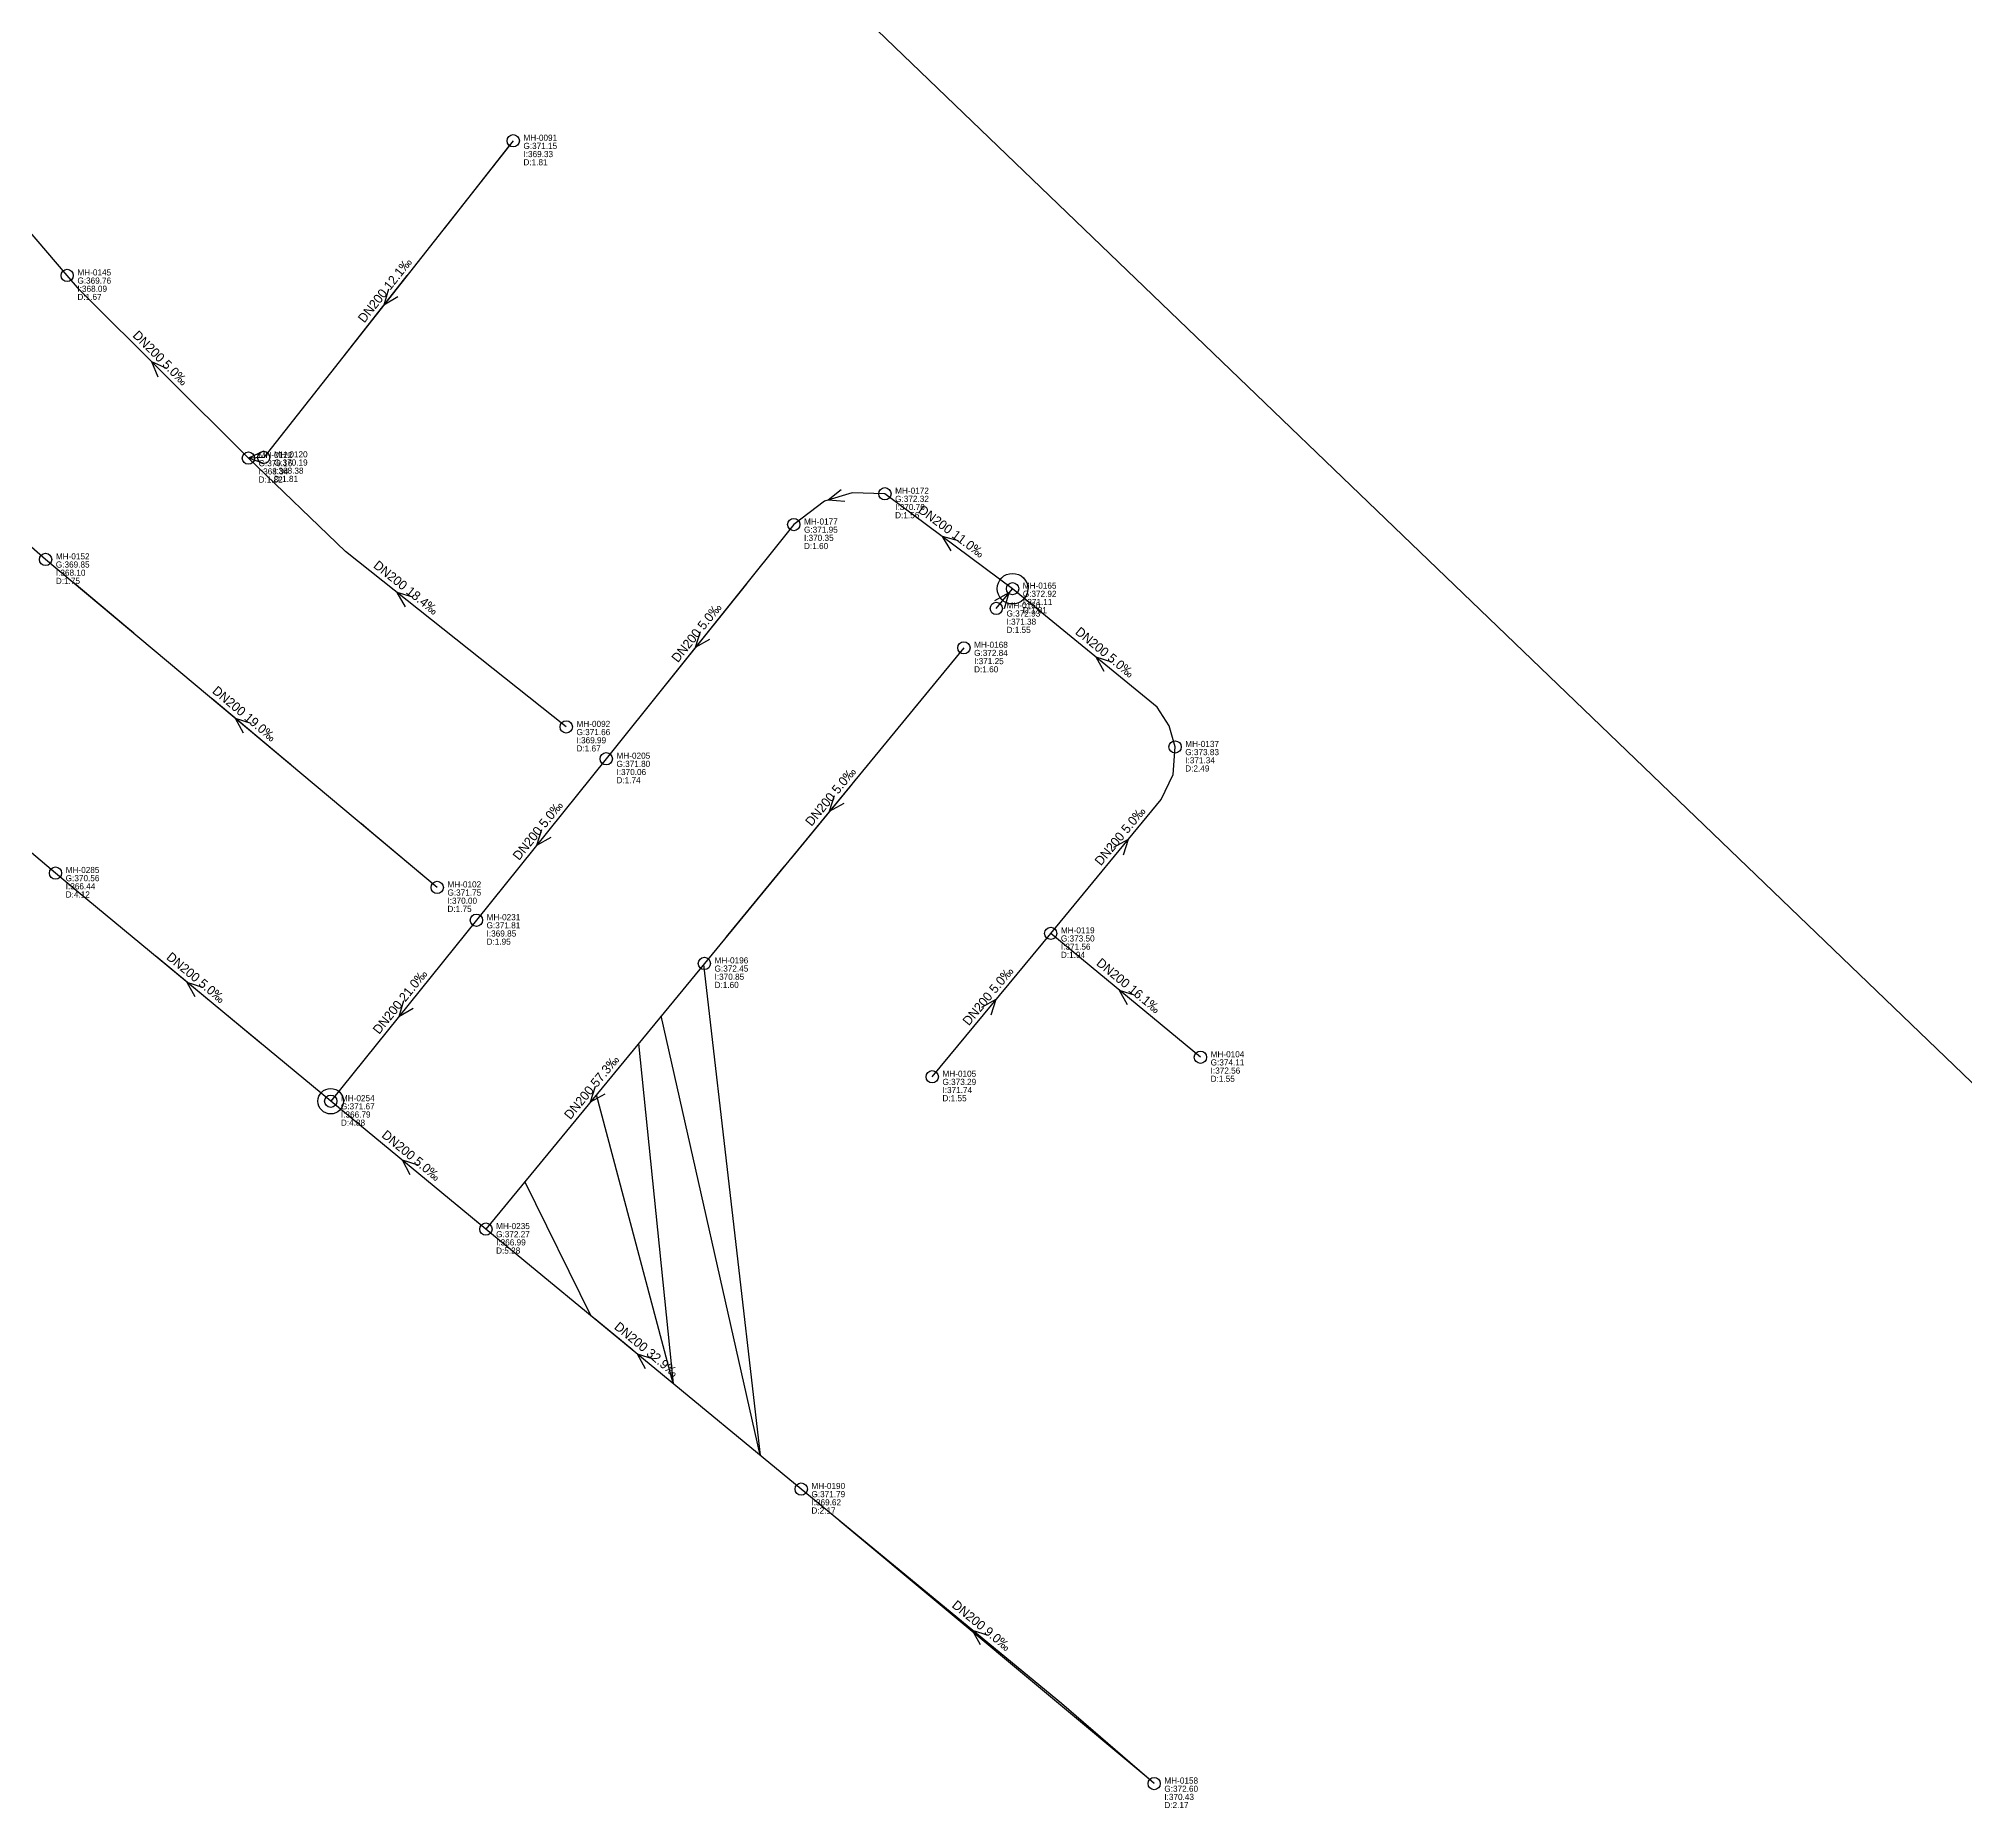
# Model space of a CAD drawing. Header units: metres. Extents: x 449901 to 451990, y 2566737 to 2570846.
# Drawn here: x 451230 to 451607.1, y 2569800 to 2570146.7 of the extents above; entities that cross this region are included whole.
import ezdxf
from ezdxf.enums import TextEntityAlignment as Align

# ---------------------------------------------------------------- set-up
doc = ezdxf.new("R2010")
doc.units = ezdxf.units.M
for name, color, linetype in [('SEW-CATCHMENT', 4, 'Continuous'), ('SEW-DROP', 6, 'Continuous'), ('SEW-LABEL', 2, 'Continuous'), ('SEW-MH', 7, 'Continuous'), ('SEW-MH-LABEL', 8, 'Continuous'), ('SEW-PIPE-DN200', 3, 'Continuous'), ('SEW-RIDER', 8, 'Continuous'), ('SEW-SWEPT-CH', 6, 'Continuous')]:
    doc.layers.add(name, color=color, linetype=linetype)

msp = doc.modelspace()

# ---------------------------------------------------------------- linework, layer by layer
at = {"layer": 'SEW-CATCHMENT'}
msp.add_lwpolyline([(450486.81, 2570738.79), (451379.73, 2570566.72), (451254.16, 2570283.03), (451984.3, 2569580.79), (451933.14, 2568743.69)], dxfattribs=at)
at = {"layer": 'SEW-DROP'}
msp.add_circle((451287.17, 2569938.64), 2.5, dxfattribs=at)
at = {"layer": 'SEW-LABEL'}
for p, q in [((451298.45, 2570097.62), (451297.54, 2570094.53)), ((451300.34, 2570096.14), (451297.54, 2570094.53)), ((451253.43, 2570080.44), (451252.15, 2570083.4)), ((451255.12, 2570082.14), (451252.15, 2570083.4)), ((451273.99, 2570065.9), (451271.05, 2570064.57)), ((451274.1, 2570063.51), (451271.05, 2570064.57)), ((451387.07, 2570058.37), (451384.55, 2570056.35)), ((451387.77, 2570056.07), (451384.55, 2570056.35)), ((451408.63, 2570046.44), (451406.93, 2570049.19)), ((451410.06, 2570048.37), (451406.93, 2570049.19)), ((451301.78, 2570035.44), (451300.18, 2570038.24)), ((451303.27, 2570037.31), (451300.18, 2570038.24)), ((451417.16, 2570036.68), (451419.99, 2570038.23)), ((451419.02, 2570035.15), (451419.99, 2570038.23)), ((451359.46, 2570030.55), (451358.52, 2570027.45)), ((451361.33, 2570029.05), (451358.52, 2570027.45)), ((451438.53, 2570022.78), (451436.97, 2570025.61)), ((451440.05, 2570024.64), (451436.97, 2570025.61)), ((451270.07, 2570010.73), (451268.54, 2570013.58)), ((451271.61, 2570012.57), (451268.54, 2570013.58)), ((451385.73, 2569998.44), (451384.75, 2569995.36)), ((451387.58, 2569996.91), (451384.75, 2569995.36)), ((451328.4, 2569991.81), (451327.46, 2569988.72)), ((451330.27, 2569990.31), (451327.46, 2569988.72)), ((451440.47, 2569988.4), (451443.31, 2569989.95)), ((451442.32, 2569986.87), (451443.31, 2569989.95)), ((451260.61, 2569959.08), (451259.06, 2569961.91)), ((451262.14, 2569960.92), (451259.06, 2569961.91)), ((451443.14, 2569957.49), (451441.59, 2569960.33)), ((451444.67, 2569959.34), (451441.59, 2569960.33)), ((451301.43, 2569958.28), (451300.49, 2569955.19)), ((451303.3, 2569956.78), (451300.49, 2569955.19)), ((451414.62, 2569957.08), (451417.45, 2569958.63)), ((451416.47, 2569955.55), (451417.45, 2569958.63)), ((451338.95, 2569941.53), (451337.97, 2569938.45)), ((451340.8, 2569940), (451337.97, 2569938.45)), ((451302.75, 2569924.24), (451301.2, 2569927.07)), ((451304.28, 2569926.09), (451301.2, 2569927.07)), ((451348.8, 2569886.27), (451347.25, 2569889.1)), ((451350.32, 2569888.12), (451347.25, 2569889.1)), ((451414.38, 2569832.19), (451412.82, 2569835.02)), ((451415.9, 2569834.04), (451412.82, 2569835.02))]:
    msp.add_line(p, q, dxfattribs=at)
at = {"layer": 'SEW-MH'}
for centre in [(451322.89, 2570126.7), (451235.59, 2570100.33), (451271.05, 2570064.57), (451274.05, 2570064.7), (451395.65, 2570057.59), (451377.81, 2570051.55), (451231.37, 2570044.73), (451420.63, 2570039), (451417.45, 2570035.14), (451411.1, 2570027.42), (451333.28, 2570011.92), (451452.43, 2570008), (451341.11, 2570005.7), (451233.3, 2569983.32), (451308.02, 2569980.5), (451315.68, 2569974.08), (451428.09, 2569971.51), (451360.3, 2569965.62), (451457.4, 2569947.24), (451404.91, 2569943.43), (451287.17, 2569938.64), (451317.54, 2569913.6), (451379.26, 2569862.7), (451448.34, 2569805.02)]:
    msp.add_circle(centre, 1.2, dxfattribs=at)
at = {"layer": 'SEW-PIPE-DN200'}
for points in [[(451235.59, 2570100.33), (451225.73, 2570111.89), (451204.79, 2570129.58), (451198.03, 2570132.57)], [(451322.89, 2570126.7), (451274.05, 2570064.7)], [(451231.37, 2570044.73), (451162.61, 2570105.2)], [(451271.05, 2570064.57), (451238.01, 2570097.49), (451235.59, 2570100.33)], [(451274.05, 2570064.7), (451271.05, 2570064.57)], [(451333.28, 2570011.92), (451290.08, 2570046.27), (451271.05, 2570064.57)], [(451395.65, 2570057.59), (451395.65, 2570057.59), (451389.26, 2570057.78), (451383.82, 2570056.13), (451377.81, 2570051.55), (451377.81, 2570051.55)], [(451420.63, 2570039), (451395.65, 2570057.59)], [(451377.81, 2570051.55), (451341.11, 2570005.7)], [(451308.02, 2569980.5), (451231.37, 2570044.73)], [(451417.45, 2570035.14), (451420.63, 2570039)], [(451452.43, 2570008), (451452.43, 2570008), (451451.29, 2570012.16), (451448.96, 2570015.79), (451420.63, 2570039)], [(451411.1, 2570027.42), (451360.3, 2569965.62)], [(451233.3, 2569983.32), (451184.1, 2570024.94)], [(451428.09, 2569971.51), (451449.73, 2569997.73), (451452.06, 2570002.6), (451452.43, 2570008)], [(451341.11, 2570005.7), (451315.68, 2569974.08)], [(451287.17, 2569938.64), (451237.73, 2569979.57), (451233.3, 2569983.32)], [(451315.68, 2569974.08), (451287.17, 2569938.64)], [(451404.91, 2569943.43), (451428.09, 2569971.51)], [(451457.4, 2569947.24), (451428.09, 2569971.51)], [(451360.3, 2569965.62), (451317.54, 2569913.6)], [(451317.54, 2569913.6), (451287.17, 2569938.64)], [(451379.26, 2569862.7), (451317.54, 2569913.6)], [(451448.34, 2569805.02), (451430.19, 2569820.7), (451379.26, 2569862.7)]]:
    msp.add_lwpolyline(points, dxfattribs=at)
at = {"layer": 'SEW-RIDER'}
for points in [[(451322.89, 2570126.7), (451321.79, 2570125.31), (451309.42, 2570109.6)], [(451302.09, 2570100.3), (451297.05, 2570093.9), (451289.71, 2570084.59)], [(451248.63, 2570030.26), (451247.12, 2570031.53), (451236.94, 2570040.06)], [(451368.53, 2570039.96), (451350.54, 2570017.47)], [(451411.1, 2570027.42), (451402.67, 2570017.16), (451401.39, 2570015.6)], [(451279.29, 2570004.57), (451277.78, 2570005.84), (451263.96, 2570017.42)], [(451389.97, 2570001.71), (451388.69, 2570000.15), (451377.27, 2569986.26)], [(451308.02, 2569980.5), (451294.62, 2569991.73), (451293.11, 2569992.99)], [(451375.99, 2569984.7), (451364.57, 2569970.81)], [(451273.69, 2569949.8), (451273.37, 2569950.07), (451252.98, 2569966.95)], [(451360.12, 2569965.39), (451371.2, 2569869.35), (451351.87, 2569955.36)], [(451347.42, 2569949.94), (451354.22, 2569883.35), (451339.17, 2569939.91)], [(451457.4, 2569947.24), (451457.4, 2569947.24), (451457.4, 2569947.24)], [(451457.4, 2569947.24), (451457.4, 2569947.24), (451457.4, 2569947.24)], [(451404.91, 2569943.43), (451404.91, 2569943.43), (451404.91, 2569943.43)], [(451338.53, 2569896.29), (451338.17, 2569896.58), (451325.19, 2569922.9)], [(451316.09, 2569914.79), (451311.88, 2569918.26), (451311.53, 2569918.55)], [(451346.31, 2569889.87), (451339.24, 2569895.7), (451338.88, 2569896)], [(451448.34, 2569805.02), (451447.67, 2569805.6), (451386.85, 2569856.44)]]:
    msp.add_lwpolyline(points, dxfattribs=at)
at = {"layer": 'SEW-SWEPT-CH'}
msp.add_circle((451420.63, 2570039), 3, dxfattribs=at)

# ---------------------------------------------------------------- texts
at = {"layer": 'SEW-LABEL'}
for s, rotation, p in [('DN200 12.1‰', 51.7725, (451298.47, 2570096.9)), ('DN200 5.0‰', 315.1029, (451253.21, 2570083.55)), ('DN200 11.0‰', 323.348, (451408.14, 2570049.5)), ('DN200 18.4‰', 321.516, (451301.35, 2570038.51)), ('DN200 5.0‰', 51.3312, (451359.46, 2570029.83)), ('DN200 5.0‰', 320.6679, (451438.13, 2570025.86)), ('DN200 19.0‰', 320.0412, (451269.69, 2570013.82)), ('DN200 5.0‰', 50.5792, (451385.7, 2569997.72)), ('DN200 5.0‰', 51.1906, (451328.4, 2569991.09)), ('DN200 5.0‰', 50.4609, (451442.35, 2569989.99)), ('DN200 5.0‰', 320.3786, (451260.22, 2569962.16)), ('DN200 16.1‰', 320.3663, (451442.75, 2569960.57)), ('DN200 21.0‰', 51.1906, (451301.43, 2569957.56)), ('DN200 5.0‰', 50.4623, (451416.5, 2569958.67)), ('DN200 57.3‰', 50.5792, (451338.92, 2569940.81)), ('DN200 5.0‰', 320.4908, (451302.36, 2569927.32)), ('DN200 32.9‰', 320.4907, (451348.4, 2569889.35)), ('DN200 9.0‰', 320.4907, (451413.98, 2569835.27))]:
    msp.add_text(s, height=1.8, rotation=rotation, dxfattribs=at).set_placement(p, align=Align.CENTER)
at = {"layer": 'SEW-MH-LABEL'}
for s, p in [('G:371.15', (451324.89, 2570125.1)), ('MH-0091', (451324.89, 2570126.7)), ('D:1.81', (451324.89, 2570121.9)), ('I:369.33', (451324.89, 2570123.5)), ('G:369.76', (451237.59, 2570098.73)), ('MH-0145', (451237.59, 2570100.33)), ('I:368.09', (451237.59, 2570097.13)), ('D:1.67', (451237.59, 2570095.53)), ('MH-0122', (451273.05, 2570064.57)), ('MH-0120', (451276.05, 2570064.7)), ('G:370.16', (451273.05, 2570062.97)), ('D:1.82', (451273.05, 2570059.77)), ('I:368.34', (451273.05, 2570061.37)), ('G:370.19', (451276.05, 2570063.1)), ('D:1.81', (451276.05, 2570059.9)), ('I:368.38', (451276.05, 2570061.5)), ('G:372.32', (451397.65, 2570055.99)), ('MH-0172', (451397.65, 2570057.59)), ('D:1.56', (451397.65, 2570052.79)), ('I:370.76', (451397.65, 2570054.39)), ('G:371.95', (451379.81, 2570049.95)), ('MH-0177', (451379.81, 2570051.55)), ('I:370.35', (451379.81, 2570048.35)), ('MH-0152', (451233.37, 2570044.73)), ('D:1.60', (451379.81, 2570046.75)), ('G:369.85', (451233.37, 2570043.13)), ('I:368.10', (451233.37, 2570041.53)), ('D:1.75', (451233.37, 2570039.93)), ('G:372.92', (451422.63, 2570037.4)), ('MH-0165', (451422.63, 2570039)), ('G:372.93', (451419.45, 2570033.54)), ('MH-0160', (451419.45, 2570035.14)), ('D:1.81', (451422.63, 2570034.2)), ('I:371.11', (451422.63, 2570035.8)), ('D:1.55', (451419.45, 2570030.34)), ('I:371.38', (451419.45, 2570031.94)), ('G:372.84', (451413.1, 2570025.82)), ('MH-0168', (451413.1, 2570027.42)), ('D:1.60', (451413.1, 2570022.62)), ('I:371.25', (451413.1, 2570024.22)), ('MH-0092', (451335.28, 2570011.92)), ('G:371.66', (451335.28, 2570010.32)), ('D:1.67', (451335.28, 2570007.12)), ('I:369.99', (451335.28, 2570008.72)), ('MH-0137', (451454.43, 2570008)), ('G:371.80', (451343.11, 2570004.1)), ('MH-0205', (451343.11, 2570005.7)), ('G:373.83', (451454.43, 2570006.4)), ('D:2.49', (451454.43, 2570003.2)), ('I:371.34', (451454.43, 2570004.8)), ('D:1.74', (451343.11, 2570000.9)), ('I:370.06', (451343.11, 2570002.5)), ('G:370.56', (451235.3, 2569981.72)), ('MH-0285', (451235.3, 2569983.32)), ('MH-0102', (451310.02, 2569980.5)), ('D:4.12', (451235.3, 2569978.52)), ('I:366.44', (451235.3, 2569980.12)), ('G:371.75', (451310.02, 2569978.9)), ('I:370.00', (451310.02, 2569977.3)), ('D:1.75', (451310.02, 2569975.7)), ('MH-0231', (451317.68, 2569974.08)), ('G:371.81', (451317.68, 2569972.48)), ('D:1.95', (451317.68, 2569969.28)), ('I:369.85', (451317.68, 2569970.88)), ('G:373.50', (451430.09, 2569969.91)), ('MH-0119', (451430.09, 2569971.51)), ('MH-0196', (451362.3, 2569965.62)), ('D:1.94', (451430.09, 2569966.71)), ('I:371.56', (451430.09, 2569968.31)), ('G:372.45', (451362.3, 2569964.02)), ('I:370.85', (451362.3, 2569962.42)), ('D:1.60', (451362.3, 2569960.82)), ('MH-0104', (451459.4, 2569947.24)), ('MH-0105', (451406.91, 2569943.43)), ('G:374.11', (451459.4, 2569945.64)), ('I:372.56', (451459.4, 2569944.04)), ('G:373.29', (451406.91, 2569941.83)), ('I:371.74', (451406.91, 2569940.23)), ('D:1.55', (451459.4, 2569942.44)), ('G:371.67', (451289.17, 2569937.04)), ('MH-0254', (451289.17, 2569938.64)), ('I:366.79', (451289.17, 2569935.44)), ('D:1.55', (451406.91, 2569938.63)), ('D:4.88', (451289.17, 2569933.84)), ('MH-0235', (451319.54, 2569913.6)), ('G:372.27', (451319.54, 2569912)), ('D:5.28', (451319.54, 2569908.8)), ('I:366.99', (451319.54, 2569910.4)), ('G:371.79', (451381.26, 2569861.1)), ('MH-0190', (451381.26, 2569862.7)), ('D:2.17', (451381.26, 2569857.9)), ('I:369.62', (451381.26, 2569859.5)), ('G:372.60', (451450.34, 2569803.42)), ('MH-0158', (451450.34, 2569805.02)), ('D:2.17', (451450.34, 2569800.22)), ('I:370.43', (451450.34, 2569801.82))]:
    msp.add_text(s, height=1.2, dxfattribs=at).set_placement(p)

doc.saveas('drawing.dxf')
